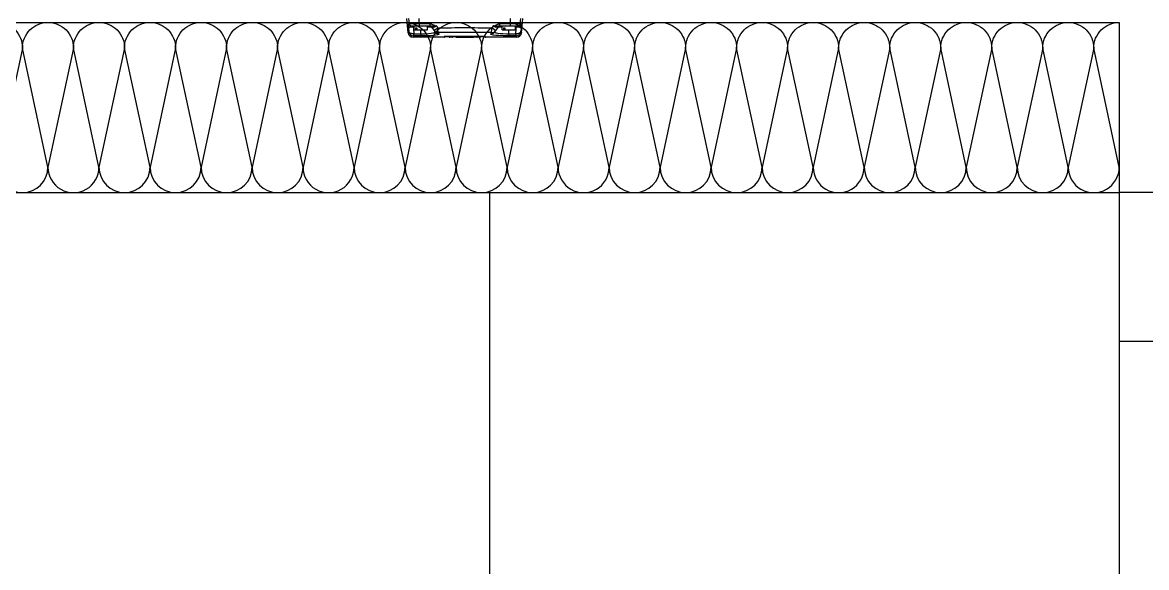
# Model space of a CAD drawing. Header units: millimetres. Extents: x 0 to 420500, y 0 to 297000.
# Drawn here: x 129298 to 130191, y 207020 to 207453 of the extents above; entities that cross this region are included whole.
import ezdxf
from ezdxf.xclip import XClip

# ---------------------------------------------------------------- set-up
doc = ezdxf.new("R2010")
doc.units = ezdxf.units.MM
doc.header["$LTSCALE"] = 5000
doc.header["$XCLIPFRAME"] = 0
doc.linetypes.add('DASHED2', pattern=[0.375, 0.25, -0.125])
doc.layers.add('arch', color=8, linetype='Continuous')
doc.layers.add('TRAY', color=3, linetype='Continuous')

# ---------------------------------------------------------------- blocks, each defined once
blk = doc.blocks.new('*U31')
at = {"color": 0}
for points in [[(-39048.15, 0, -0.414214), (-39063.15, 15), (-39048.15, 85, 1), (-39078.15, 85), (-39063.15, 15, -0.414214), (-39078.15, 0, 0.414214)], [(-39018.15, 0, -0.414214), (-39033.15, 15), (-39018.15, 85, 1), (-39048.15, 85), (-39033.15, 15, -0.414214), (-39048.15, 0, 0.414214)], [(-38988.15, 0, -0.414214), (-39003.15, 15), (-38988.15, 85, 1), (-39018.15, 85), (-39003.15, 15, -0.414214), (-39018.15, 0, 0.414214)], [(-38958.15, 0, -0.414214), (-38973.15, 15), (-38958.15, 85, 1), (-38988.15, 85), (-38973.15, 15, -0.414214), (-38988.15, 0, 0.414214)], [(-38928.15, 0, -0.414214), (-38943.15, 15), (-38928.15, 85, 1), (-38958.15, 85), (-38943.15, 15, -0.414214), (-38958.15, 0, 0.414214)], [(-38898.15, 0, -0.414214), (-38913.15, 15), (-38898.15, 85, 1), (-38928.15, 85), (-38913.15, 15, -0.414214), (-38928.15, 0, 0.414214)], [(-38868.15, 0, -0.414214), (-38883.15, 15), (-38868.15, 85, 1), (-38898.15, 85), (-38883.15, 15, -0.414214), (-38898.15, 0, 0.414214)], [(-38838.15, 0, -0.414214), (-38853.15, 15), (-38838.15, 85, 1), (-38868.15, 85), (-38853.15, 15, -0.414214), (-38868.15, 0, 0.414214)], [(-38808.15, 0, -0.414214), (-38823.15, 15), (-38808.15, 85, 1), (-38838.15, 85), (-38823.15, 15, -0.414214), (-38838.15, 0, 0.414214)], [(-38778.15, 0, -0.414214), (-38793.15, 15), (-38778.15, 85, 1), (-38808.15, 85), (-38793.15, 15, -0.414214), (-38808.15, 0, 0.414214)], [(-38748.15, 0, -0.414214), (-38763.15, 15), (-38748.15, 85, 1), (-38778.15, 85), (-38763.15, 15, -0.414214), (-38778.15, 0, 0.414214)], [(-38718.15, 0, -0.414214), (-38733.15, 15), (-38718.15, 85, 1), (-38748.15, 85), (-38733.15, 15, -0.414214), (-38748.15, 0, 0.414214)], [(-38688.15, 0, -0.414214), (-38703.15, 15), (-38688.15, 85, 1), (-38718.15, 85), (-38703.15, 15, -0.414214), (-38718.15, 0, 0.414214)], [(-38658.15, 0, -0.414214), (-38673.15, 15), (-38658.15, 85, 1), (-38688.15, 85), (-38673.15, 15, -0.414214), (-38688.15, 0, 0.414214)], [(-38628.15, 0, -0.414214), (-38643.15, 15), (-38628.15, 85, 1), (-38658.15, 85), (-38643.15, 15, -0.414214), (-38658.15, 0, 0.414214)], [(-38598.15, 0, -0.414214), (-38613.15, 15), (-38598.15, 85, 1), (-38628.15, 85), (-38613.15, 15, -0.414214), (-38628.15, 0, 0.414214)], [(-38568.15, 0, -0.414214), (-38583.15, 15), (-38568.15, 85, 1), (-38598.15, 85), (-38583.15, 15, -0.414214), (-38598.15, 0, 0.414214)], [(-38538.15, 0, -0.414214), (-38553.15, 15), (-38538.15, 85, 1), (-38568.15, 85), (-38553.15, 15, -0.414214), (-38568.15, 0, 0.414214)], [(-38508.15, 0, -0.414214), (-38523.15, 15), (-38508.15, 85, 1), (-38538.15, 85), (-38523.15, 15, -0.414214), (-38538.15, 0, 0.414214)], [(-38478.15, 0, -0.414214), (-38493.15, 15), (-38478.15, 85, 1), (-38508.15, 85), (-38493.15, 15, -0.414214), (-38508.15, 0, 0.414214)], [(-38448.15, 0, -0.414214), (-38463.15, 15), (-38448.15, 85, 1), (-38478.15, 85), (-38463.15, 15, -0.414214), (-38478.15, 0, 0.414214)], [(-38418.15, 0, -0.414214), (-38433.15, 15), (-38418.15, 85, 1), (-38448.15, 85), (-38433.15, 15, -0.414214), (-38448.15, 0, 0.414214)]]:
    blk.add_lwpolyline(points, format="xyb", dxfattribs=at)
blk = doc.blocks.new('COMBI SHUTTER')
at = {"color": 0}
for p, q in [((-1564.56, -8.11), (-1565.55, 3.24)), ((-1563.59, -0.94), (-1563.95, 3.24)), ((-1555.86, -0.94), (-1555.89, 3.24)), ((-1483.25, -0.94), (-1483.21, 3.24)), ((-1475.52, -0.94), (-1475.15, 3.24)), ((-1474.54, -8.11), (-1473.55, 3.24)), ((-1564.04, -7), (-1564.56, -8.11)), ((-1564.18, -4.59), (-1564.04, -7)), ((-1563.59, -0.94), (-1564.15, -0.94)), ((-1555.86, -0.94), (-1563.59, -0.94)), ((-1562.16, -2.76), (-1562.18, -2.76)), ((-1562.16, -2.76), (-1562.16, -2.76)), ((-1562.16, -2.76), (-1561.6, -2.76)), ((-1561.6, -2.76), (-1555.65, -2.76)), ((-1560.35, -3.61), (-1560.35, -2.76)), ((-1559.8, -3.61), (-1560.35, -3.61)), ((-1559.8, -5.76), (-1559.8, -2.76)), ((-1559.8, -5.76), (-1558.76, -5.76)), ((-1558.76, -4.26), (-1558.76, -5.76)), ((-1558.76, -4.26), (-1557.7, -4.26)), ((-1558.76, -5.76), (-1557.7, -5.76)), ((-1557.7, -4.26), (-1557.7, -5.76)), ((-1557.7, -5.76), (-1554.55, -5.76)), ((-1547.44, -0.94), (-1555.86, -0.94)), ((-1555.65, -2.76), (-1547.28, -2.76)), ((-1554.55, -8.94), (-1554.55, -5.76)), ((-1554.55, -5.76), (-1549.3, -5.76)), ((-1549.3, -5.76), (-1549.3, -2.76)), ((-1545.95, -3.61), (-1549.3, -3.61)), ((-1547.28, -2.76), (-1547.59, -2.76)), ((-1547.25, -2.76), (-1547.28, -2.76)), ((-1545.95, -3.61), (-1544.01, -6.4)), ((-1544, -6.4), (-1543.39, -7.28)), ((-1542.17, -2.76), (-1540.97, -4.45)), ((-1540.73, -8.06), (-1540.12, -8.94)), ((-1498.37, -8.06), (-1498.99, -8.94)), ((-1496.94, -2.76), (-1498.13, -4.45)), ((-1495.1, -6.4), (-1495.71, -7.28)), ((-1493.15, -3.61), (-1495.1, -6.4)), ((-1489.8, -3.61), (-1493.15, -3.61)), ((-1491.82, -2.76), (-1491.86, -2.76)), ((-1491.82, -2.76), (-1483.45, -2.76)), ((-1483.25, -0.94), (-1491.67, -0.94)), ((-1489.8, -5.76), (-1489.8, -2.76)), ((-1489.8, -5.76), (-1488.76, -5.76)), ((-1488.76, -4.26), (-1488.76, -5.76)), ((-1488.76, -4.26), (-1487.7, -4.26)), ((-1488.76, -5.76), (-1487.7, -5.76)), ((-1487.7, -4.26), (-1487.7, -5.76)), ((-1487.7, -5.76), (-1484.55, -5.76)), ((-1484.55, -8.94), (-1484.55, -5.76)), ((-1484.55, -5.76), (-1479.3, -5.76)), ((-1483.45, -2.76), (-1477.5, -2.76)), ((-1475.52, -0.94), (-1483.25, -0.94)), ((-1479.3, -5.76), (-1479.3, -2.76)), ((-1478.75, -3.61), (-1479.3, -3.61)), ((-1478.75, -3.61), (-1478.75, -2.76)), ((-1477.5, -2.76), (-1476.94, -2.76)), ((-1476.92, -2.76), (-1476.94, -2.76)), ((-1474.96, -0.94), (-1475.52, -0.94)), ((-1474.93, -4.59), (-1475.06, -7)), ((-1475.06, -7), (-1474.54, -8.11)), ((-1560.06, -10.64), (-1560.57, -11.76)), ((-1536.05, -11.76), (-1560.57, -11.76)), ((-1560.06, -8.94), (-1554.55, -8.94)), ((-1560.06, -10.64), (-1560.06, -8.94)), ((-1554.55, -10.64), (-1560.06, -10.64)), ((-1554.55, -8.94), (-1554.55, -10.64)), ((-1536.05, -11.25), (-1536.05, -11.76)), ((-1535.55, -11.26), (-1535.55, -11.15)), ((-1534.59, -11.09), (-1534.88, -11.1)), ((-1532.55, -11.04), (-1532.69, -11.04)), ((-1532.55, -11.04), (-1506.55, -11.04)), ((-1532.55, -11.04), (-1532.55, -11.04)), ((-1506.55, -11.04), (-1532.55, -11.04)), ((-1532.05, -11.04), (-1532.05, -11.26)), ((-1531.55, -11.76), (-1531.55, -11.31)), ((-1529.35, -11.31), (-1531.55, -11.31)), ((-1529.35, -11.76), (-1531.55, -11.76)), ((-1529.35, -11.31), (-1529.35, -11.76)), ((-1526.7, -11.42), (-1528.88, -11.42)), ((-1528.85, -11.26), (-1528.85, -11.04)), ((-1526.72, -11.04), (-1526.72, -11.13)), ((-1526.72, -11.18), (-1526.72, -11.13)), ((-1526.72, -11.18), (-1526.72, -11.26)), ((-1526.72, -11.18), (-1526.72, -11.19)), ((-1526.72, -11.19), (-1526.72, -11.19)), ((-1526.22, -11.62), (-1526.24, -11.62)), ((-1512.87, -11.62), (-1526.24, -11.62)), ((-1526.22, -11.62), (-1526.22, -11.31)), ((-1507.55, -11.31), (-1526.22, -11.31)), ((-1526.22, -11.62), (-1512.88, -11.62)), ((-1526.22, -11.76), (-1526.22, -11.69)), ((-1518.21, -11.69), (-1526.22, -11.69)), ((-1512.88, -11.76), (-1526.22, -11.76)), ((-1524.02, -11.42), (-1524.02, -11.55)), ((-1524.02, -11.42), (-1515.08, -11.42)), ((-1524, -11.42), (-1524.02, -11.42)), ((-1515.08, -11.55), (-1524.02, -11.55)), ((-1524.02, -11.73), (-1524.02, -11.76)), ((-1524.02, -11.73), (-1520.41, -11.73)), ((-1520.41, -11.76), (-1524.02, -11.76)), ((-1520.42, -11.73), (-1524.01, -11.73)), ((-1515.1, -11.42), (-1524, -11.42)), ((-1520.41, -11.73), (-1520.42, -11.73)), ((-1520.41, -11.76), (-1520.41, -11.73)), ((-1518.21, -11.69), (-1518.21, -11.76)), ((-1515.08, -11.76), (-1518.21, -11.76)), ((-1515.08, -11.42), (-1515.1, -11.42)), ((-1515.08, -11.55), (-1515.08, -11.42)), ((-1515.08, -11.76), (-1515.08, -11.69)), ((-1512.88, -11.69), (-1515.08, -11.69)), ((-1512.88, -11.42), (-1509.75, -11.42)), ((-1512.86, -11.42), (-1512.88, -11.42)), ((-1512.88, -11.42), (-1512.88, -11.62)), ((-1512.87, -11.62), (-1512.88, -11.62)), ((-1512.88, -11.69), (-1512.88, -11.76)), ((-1509.77, -11.42), (-1512.86, -11.42)), ((-1509.75, -11.42), (-1509.77, -11.42)), ((-1509.75, -11.76), (-1509.75, -11.42)), ((-1507.55, -11.76), (-1509.75, -11.76)), ((-1507.55, -11.31), (-1507.55, -11.76)), ((-1507.05, -11.26), (-1507.05, -11.04)), ((-1506.55, -11.04), (-1506.55, -11.04)), ((-1503.55, -11.15), (-1503.55, -11.26)), ((-1503.05, -11.76), (-1503.05, -11.25)), ((-1478.53, -11.76), (-1503.05, -11.76)), ((-1484.55, -8.94), (-1479.04, -8.94)), ((-1484.55, -8.94), (-1484.55, -10.64)), ((-1479.04, -10.64), (-1484.55, -10.64)), ((-1479.04, -8.94), (-1479.04, -10.64)), ((-1479.04, -10.64), (-1478.53, -11.76))]:
    blk.add_line(p, q, dxfattribs=at)
for points in [[(-1564.18, -4.59), (-1564.24, -2.42), (-1564.23, -1.4), (-1564.2, -1.06), (-1564.18, -0.97), (-1564.16, -0.94), (-1564.15, -0.94), (-1564.15, -0.94)], [(-1562.16, -2.76), (-1562.41, -2.81), (-1562.72, -2.96), (-1563.27, -3.31), (-1563.63, -3.6), (-1563.91, -3.92), (-1564.1, -4.25), (-1564.18, -4.59)], [(-1562.04, -3.69), (-1562.86, -3.83), (-1563.47, -4.01), (-1563.88, -4.21), (-1564.06, -4.37), (-1564.16, -4.53), (-1564.18, -4.59)], [(-1560.06, -8.94), (-1560.99, -8.92), (-1561.87, -8.76), (-1562.4, -8.6), (-1562.88, -8.38), (-1563.28, -8.13), (-1563.61, -7.84), (-1563.86, -7.52), (-1564.01, -7.17), (-1564.04, -7)], [(-1554.55, -8.94), (-1551.09, -8.89), (-1548.33, -8.75), (-1546.32, -8.55), (-1544.99, -8.33), (-1544.18, -8.13), (-1543.75, -7.95), (-1543.54, -7.83)], [(-1547.44, -0.94), (-1546.82, -0.97), (-1545.93, -1.16), (-1545.1, -1.47), (-1544.34, -1.87)], [(-1545.12, -3.23), (-1545.92, -2.99), (-1546.61, -2.82), (-1547.25, -2.76)], [(-1544.78, -3.82), (-1545.81, -3.63), (-1545.93, -3.61), (-1545.95, -3.61), (-1545.95, -3.61), (-1545.95, -3.61), (-1545.95, -3.61), (-1545.95, -3.61)], [(-1542.17, -2.76), (-1543.46, -3.1), (-1544.25, -3.23), (-1544.67, -3.26), (-1545.12, -3.23)], [(-1542.17, -2.76), (-1543.01, -3.33), (-1543.57, -3.63), (-1543.98, -3.78), (-1544.38, -3.85), (-1544.78, -3.82)], [(-1544.34, -1.87), (-1543.75, -2.16), (-1542.81, -2.53), (-1542.17, -2.76)], [(-1540.97, -4.45), (-1542.82, -5.71), (-1543.62, -6.21), (-1543.9, -6.36), (-1543.95, -6.39), (-1543.99, -6.4), (-1544, -6.4), (-1544, -6.4), (-1544.01, -6.4)], [(-1543.54, -7.83), (-1543.39, -7.69), (-1543.32, -7.54), (-1543.34, -7.38), (-1543.39, -7.27)], [(-1540.73, -8.06), (-1540.78, -7.85), (-1540.85, -7.31), (-1540.92, -6.05), (-1540.97, -4.45)], [(-1498.37, -8.06), (-1498.32, -7.85), (-1498.26, -7.31), (-1498.18, -6.05), (-1498.13, -4.45)], [(-1495.1, -6.4), (-1495.1, -6.4), (-1495.1, -6.4), (-1495.11, -6.4), (-1495.15, -6.39), (-1495.37, -6.27), (-1496.09, -5.83), (-1497.88, -4.63), (-1498.13, -4.45)], [(-1496.94, -2.76), (-1495.64, -2.28), (-1495.04, -2.02), (-1494.76, -1.87)], [(-1494.33, -3.82), (-1494.72, -3.85), (-1495.13, -3.78), (-1495.68, -3.56), (-1496.37, -3.15), (-1496.94, -2.76)], [(-1493.98, -3.23), (-1494.43, -3.26), (-1495.06, -3.21), (-1496.01, -3.01), (-1496.94, -2.76)], [(-1495.71, -7.27), (-1495.79, -7.46), (-1495.75, -7.63), (-1495.6, -7.8), (-1495.34, -7.96), (-1494.83, -8.16), (-1494.32, -8.29)], [(-1494.76, -1.87), (-1494, -1.47), (-1493.17, -1.16), (-1492.28, -0.97), (-1491.67, -0.94)], [(-1493.15, -3.61), (-1493.15, -3.61), (-1493.15, -3.61), (-1493.15, -3.61), (-1493.2, -3.62), (-1493.65, -3.7), (-1494.33, -3.82)], [(-1494.32, -8.29), (-1493.26, -8.48), (-1491.48, -8.69), (-1489.37, -8.83), (-1486.41, -8.93), (-1484.55, -8.94)], [(-1491.86, -2.76), (-1492.49, -2.82), (-1493.18, -2.99), (-1493.98, -3.23)], [(-1475.06, -7), (-1475.16, -7.35), (-1475.36, -7.68), (-1475.64, -7.99), (-1476.01, -8.26), (-1476.46, -8.5), (-1476.96, -8.69), (-1477.81, -8.88), (-1478.73, -8.95), (-1479.04, -8.94)], [(-1474.93, -4.59), (-1474.99, -4.42), (-1475.15, -4.26), (-1475.41, -4.11), (-1475.91, -3.92), (-1476.63, -3.76), (-1477.06, -3.69)], [(-1476.42, -2.94), (-1476.74, -2.79), (-1476.94, -2.76)], [(-1474.93, -4.59), (-1475.02, -4.21), (-1475.25, -3.83), (-1475.6, -3.49), (-1476.16, -3.09), (-1476.42, -2.94)], [(-1474.96, -0.94), (-1474.95, -0.94), (-1474.94, -0.94), (-1474.93, -0.97), (-1474.89, -1.12), (-1474.88, -1.28)], [(-1474.88, -1.28), (-1474.86, -2), (-1474.9, -3.85), (-1474.93, -4.59)], [(-1540.4, -9.5), (-1540.86, -9.69), (-1541.5, -9.86), (-1542.62, -10.06), (-1544.42, -10.27), (-1547.08, -10.46), (-1550.67, -10.59), (-1554.55, -10.64)], [(-1540.12, -8.94), (-1540.06, -9.1), (-1540.1, -9.26), (-1540.25, -9.41), (-1540.4, -9.5)], [(-1536.05, -11.25), (-1536.05, -11.25), (-1536.05, -11.25), (-1536.04, -11.24), (-1536, -11.22), (-1535.77, -11.18), (-1535.08, -11.11), (-1533.33, -11.05), (-1532.55, -11.04)], [(-1532.55, -11.04), (-1534.64, -11.09), (-1535.57, -11.16), (-1535.85, -11.2)], [(-1506.55, -11.04), (-1504.49, -11.09), (-1503.47, -11.16), (-1503.14, -11.21), (-1503.08, -11.23), (-1503.07, -11.24), (-1503.05, -11.25), (-1503.05, -11.25), (-1503.05, -11.25)], [(-1503.26, -11.2), (-1504.29, -11.1), (-1506.25, -11.04), (-1506.55, -11.04)], [(-1497.05, -9.97), (-1497.91, -9.78), (-1498.53, -9.58), (-1498.84, -9.42), (-1498.97, -9.31), (-1499.04, -9.19), (-1499.02, -9.01), (-1498.99, -8.94)], [(-1484.55, -10.64), (-1489.2, -10.57), (-1492.67, -10.42), (-1494.98, -10.24), (-1496.59, -10.04), (-1497.05, -9.97)]]:
    blk.add_lwpolyline(points, dxfattribs=at)
for centre, radius, start, end in [((-1560.57, -7.76), 4, 185.00484, 269.99494), ((-1560.05, -6.63), 4.01, 185.32115, 269.85249), ((-1560.62, -16.12), 12.51, 88.78474, 96.51722), ((-329.84, 59.89), 1232.15, 182.95445, 183.20267), ((-1547.59, -4.76), 2, 35, 90), ((-1487.96, -35.22), 65.51, 149.39364, 150.76592), ((-1546.67, -4.52), 2.02, 20.34605, 39.98657), ((-1540.17, -5.01), 3.94, 215.1336, 270.85183), ((-1519.48, -2346.7), 2342.35, 90.00175, 90.52566), ((-1519.48, -2270.45), 2262.5, 90.00181, 90.53813), ((-1519.62, -2346.7), 2342.35, 89.47434, 89.99824), ((-1519.62, -2270.45), 2262.5, 89.46187, 89.99819), ((-1498.93, -5.01), 3.94, 269.14817, 324.8664), ((-1551.14, -35.22), 65.51, 29.23408, 30.60636), ((-1492.43, -4.52), 2.02, 139.99924, 159.65645), ((-1491.51, -4.76), 2, 90, 144.99999), ((-2709.27, 59.89), 1232.15, 356.79733, 357.04555), ((-1479.05, -6.63), 4.01, 270.14751, 354.67885), ((-1478.49, -16.14), 12.52, 83.4778, 91.21173), ((-1478.53, -7.76), 4, 270.00506, 354.99516), ((-1536.05, -11.26), 0.5, 270, 0.00001), ((-1534.33, -22.91), 11.82, 93.76594, 95.95148), ((-1531.55, -11.26), 0.5, 180, 270), ((-1531.52, -10.78), 0.533, 209.92505, 266.44647), ((-1529.38, -10.78), 0.533, 273.55436, 330.13465), ((-1529.35, -11.26), 0.5, 270, 0.00001), ((-1526.24, -11.14), 0.482, 179.60218, 270.33754), ((-1526.21, -11.18), 0.513, 181.44659, 268.54417), ((-1526.22, -11.26), 0.5, 180, 270), ((-1526.19, -10.78), 0.533, 209.91265, 266.45624), ((-1524.04, -11.03), 0.516, 272.25859, 311.27545), ((-1524.02, -11.26), 0.501, 270.17815, 289.80089), ((-1520.41, -11.26), 0.501, 250.19983, 269.82111), ((-1518.22, -11.19), 0.508, 271.25764, 301.53089), ((-1518.21, -11.26), 0.501, 270.19649, 314.15303), ((-1515.08, -11.26), 0.501, 225.84697, 269.80351), ((-1515.06, -11.03), 0.516, 228.72283, 267.74227), ((-1515.07, -11.19), 0.508, 238.47779, 268.76169), ((-1512.89, -11.18), 0.512, 271.4148, 332.45754), ((-1512.88, -11.26), 0.5, 270.00047, 341.8058), ((-1512.86, -11.13), 0.483, 269.71503, 324.05744), ((-1509.75, -11.26), 0.5, 198.19421, 269.99954), ((-1507.58, -10.78), 0.533, 273.54363, 330.07501), ((-1507.55, -11.26), 0.5, 270, 0.00001), ((-1503.05, -11.26), 0.5, 180, 270)]:
    blk.add_arc(centre, radius, start, end, dxfattribs=at)
for centre, major_axis, ratio, start_param, end_param in [((-1562.16, -0.76), (0, -2), 0.99827, -1.48353, -0.009746), ((-1561.6, -0.76), (0, -2), 0.997335, -1.48353, 0), ((-1562.16, -0.76), (0, -2), 0.99827, -0.009746, 0), ((-1555.65, -0.76), (0, -2), 0.102082, -1.48353, 0), ((-1547.28, -0.76), (0, -2), 0.078408, -1.48353, 0), ((-1540.73, -4.1), (-3.28, -2.29), 0.983415, 0.000272, 0.968048), ((-1498.37, -4.1), (3.28, -2.29), 0.983415, -0.968048, -0.000271), ((-1491.82, -0.76), (0, -2), 0.078408, 0, 1.48353), ((-1483.45, -0.76), (0, -2), 0.102082, 0, 1.48353), ((-1477.5, -0.76), (0, -2), 0.997335, 0, 1.48353), ((-1476.94, -0.76), (0, -2), 0.99827, 0, 0.011714), ((-1476.94, -0.76), (0, -2), 0.99827, 0.011714, 1.48353), ((-1536.05, -10.76), (-0.5, 0), 0.998465, 1.570796, 2.080622), ((-1503.05, -10.76), (-0.5, 0), 0.998465, 1.046268, 1.570796)]:
    blk.add_ellipse(centre, major_axis=major_axis, ratio=ratio, start_param=start_param, end_param=end_param, dxfattribs=at)
blk = doc.blocks.new('XR-PLAN', base_point=(461.03, 408.44))
at = {"layer": 'arch'}
h = blk.add_hatch(dxfattribs=at)
h.set_pattern_fill('_USER', color=256, scale=200, pattern_type=0)
h.set_pattern_definition([(0, (0, 6e-11), (0, 200), [])])
h.paths.add_polyline_path([(48900, 38765), (48900, 42465), (52900, 42465), (52900, 38765)])
for p, q in [((41200, 42600), (48900, 42600)), ((41065, 42465), (48900, 42465))]:
    blk.add_line(p, q, dxfattribs=at)
blk.add_lwpolyline([(48900, 42600), (48900, 42465)], dxfattribs=at)
at = {"layer": 'arch', "linetype": 'DASHED2', "ltscale": 2}
blk.add_lwpolyline([(48400, 42465), (48400, 41565), (53400, 41565), (53400, 42465)], dxfattribs=at)
at = {"layer": 'arch'}
blk.add_lwpolyline([(48900, 38765), (52900, 38765), (52900, 42465), (48900, 42465)], close=True, dxfattribs=at)
blk.add_blockref('COMBI SHUTTER', (49900, 42600), dxfattribs=at)
at = {"layer": 'arch', "xscale": 1.35, "yscale": 1.35, "zscale": 1.35, "rotation": 180}
blk.add_blockref('*U31', (-3855.5, 42600), dxfattribs=at)
blk = doc.blocks.new('XR-배치도', base_point=(461.03, 408.44))
ref = blk.add_blockref('XR-PLAN', (281310.59, 275110.55), dxfattribs=dict(rotation=47.15620461600879))
XClip(ref).set_block_clipping_path([(10268.6550578449, 25854.0591988688), (121697.9567652801, 114201.9318804346)])

msp = doc.modelspace()

# ---------------------------------------------------------------- block references
at = {"layer": 'TRAY'}
ref = msp.add_blockref('XR-배치도', (-310662.8, 184385.09), dxfattribs=dict(at, rotation=312.8437953840571))
XClip(ref).set_block_clipping_path([(355016.7243769546, 126994.5435289501), (152650.6807000034, 314675.0815890764), (386231.3503509208, 566532.8207304992), (588597.394027872, 378852.2826703729)])

doc.saveas('drawing.dxf')
